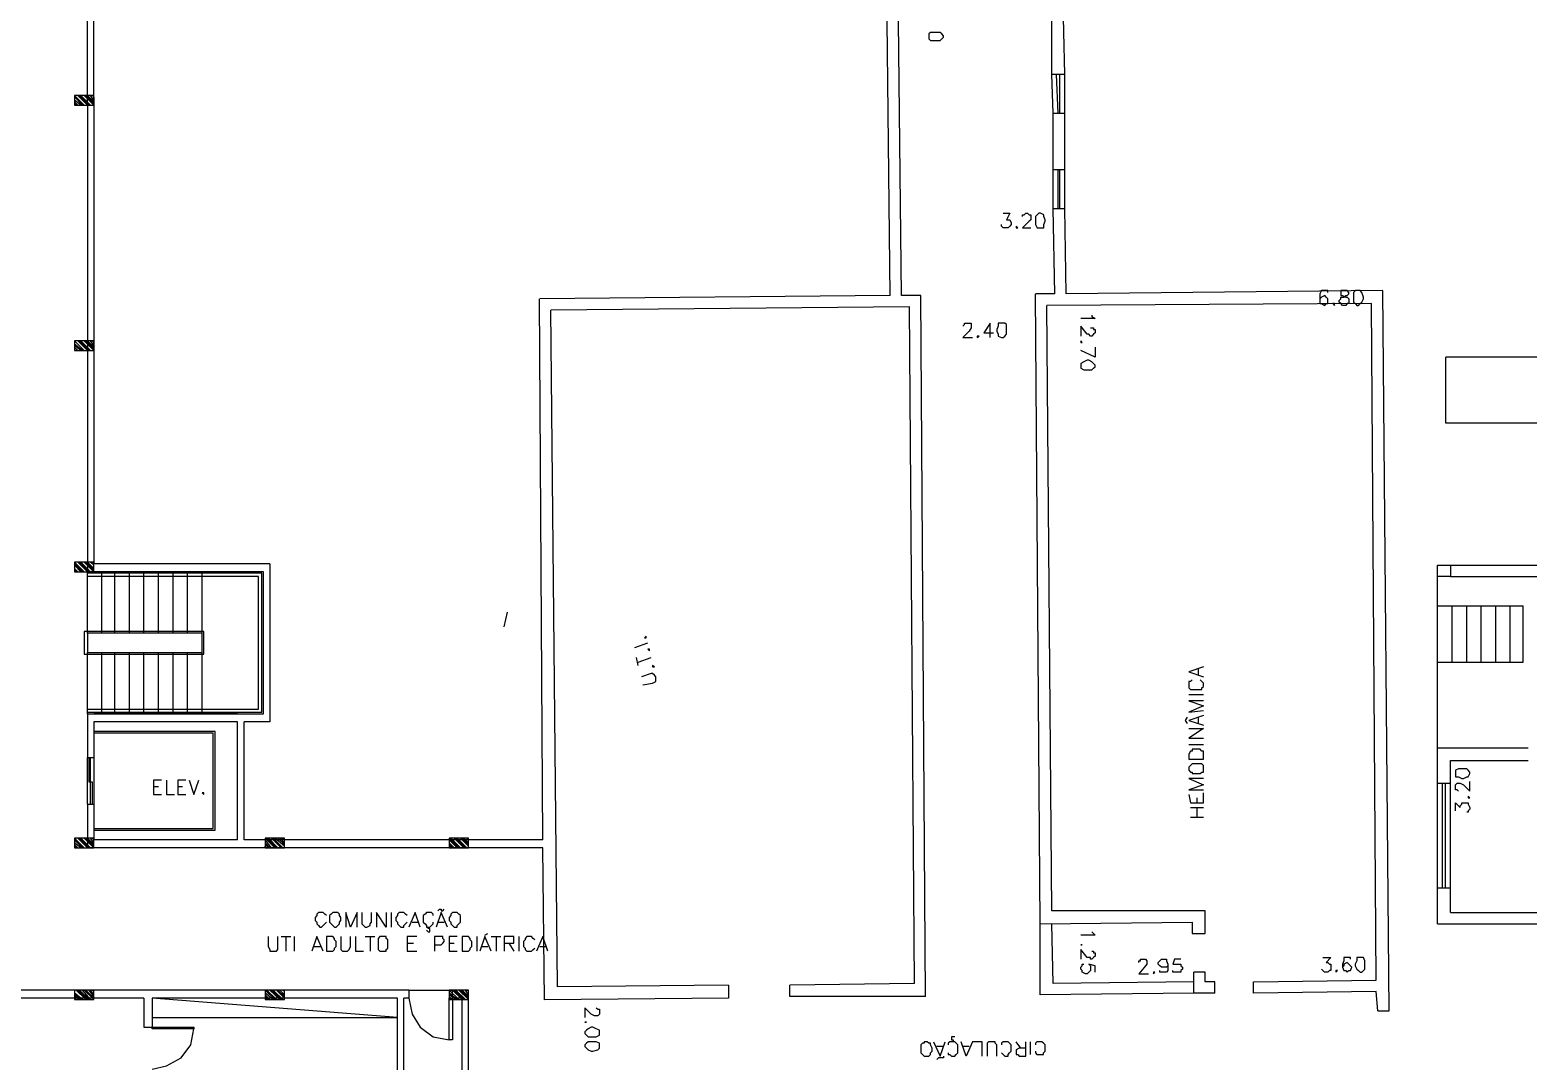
# Model space of a CAD drawing. Header units: millimetres. Extents: x -369 to -70, y -1414 to -1185.
# Drawn here: x -223.84 to -192.45, y -1300.82 to -1279.21 of the extents above; entities that cross this region are included whole.
import ezdxf

# ---------------------------------------------------------------- set-up
doc = ezdxf.new("R2010")
doc.units = ezdxf.units.MM
doc.header["$MEASUREMENT"] = 0
for name, color, linetype in [('10', 10, 'Continuous'), ('12', 12, 'Continuous'), ('2', 2, 'Continuous'), ('36', 36, 'Continuous'), ('4', 4, 'Continuous'), ('50', 50, 'Continuous'), ('6', 6, 'Continuous'), ('8', 8, 'Continuous')]:
    doc.layers.add(name, color=color, linetype=linetype)

msp = doc.modelspace()

# ---------------------------------------------------------------- linework, layer by layer
at = {"layer": '10'}
for points in [[(-222.498, -1280.617), (-222.498, -1270.33)], [(-222.634, -1280.753), (-222.634, -1276.453)], [(-205.817, -1284.777), (-205.885, -1278.383)], [(-205.581, -1284.777), (-205.645, -1278.383)], [(-202.16, -1280.141), (-202.432, -1280.141), (-202.432, -1280.141), (-202.432, -1278.347), (-202.432, -1278.347), (-202.84, -1278.347)], [(-202.16, -1280.141), (-202.196, -1278.347)], [(-222.634, -1280.753), (-222.634, -1288.905)], [(-222.498, -1280.617), (-222.498, -1290.396)], [(-202.4, -1282.135), (-202.4, -1280.952)], [(-202.4, -1280.952), (-202.16, -1280.952)], [(-202.16, -1282.135), (-202.16, -1280.952)], [(-202.4, -1282.135), (-202.16, -1282.135)], [(-202.364, -1284.741), (-202.4, -1282.951)], [(-202.4, -1282.951), (-202.16, -1282.951)], [(-202.128, -1284.741), (-202.16, -1282.951)], [(-205.817, -1284.777), (-213.158, -1284.845)], [(-205.173, -1284.777), (-205.581, -1284.777)], [(-205.073, -1299.464), (-205.173, -1284.777)], [(-202.364, -1284.741), (-202.772, -1284.741)], [(-202.672, -1297.941), (-202.772, -1284.745)], [(-195.494, -1284.673), (-202.128, -1284.741)], [(-195.362, -1299.767), (-195.498, -1284.677)], [(-213.094, -1296.183), (-213.162, -1284.845)], [(-205.413, -1285.013), (-212.922, -1285.081)], [(-212.786, -1299.26), (-212.922, -1285.081)], [(-205.309, -1299.192), (-205.413, -1285.013)], [(-195.734, -1284.945), (-202.536, -1284.981)], [(-202.432, -1297.669), (-202.536, -1284.981)], [(-195.634, -1299.124), (-195.734, -1284.945)], [(-222.634, -1288.905), (-222.634, -1290.564)], [(-218.809, -1290.396), (-222.498, -1290.396)], [(-218.809, -1290.396), (-218.809, -1293.709), (-218.809, -1293.709), (-219.352, -1293.709)], [(-194.075, -1290.664), (-194.347, -1290.664), (-194.347, -1290.664), (-194.347, -1290.428), (-194.347, -1290.428), (-194.075, -1290.428), (-194.075, -1290.428), (-194.075, -1290.664)], [(-218.945, -1290.564), (-222.634, -1290.564)], [(-218.981, -1290.596), (-222.634, -1290.596)], [(-219.049, -1290.664), (-222.634, -1290.664)], [(-219.049, -1293.441), (-219.049, -1290.664)], [(-218.981, -1293.509), (-218.981, -1290.596)], [(-218.945, -1293.541), (-218.945, -1290.564)], [(-220.196, -1291.815), (-222.701, -1291.815), (-222.701, -1292.29), (-220.196, -1292.29), (-220.196, -1291.815)], [(-220.232, -1291.851), (-222.634, -1291.851), (-222.634, -1292.254), (-220.232, -1292.254), (-220.232, -1291.851)], [(-222.634, -1293.441), (-219.049, -1293.441)], [(-222.634, -1293.509), (-218.981, -1293.509)], [(-222.634, -1293.541), (-222.634, -1294.456)], [(-222.634, -1293.541), (-218.945, -1293.541)], [(-219.488, -1293.541), (-222.498, -1293.541)], [(-219.488, -1293.709), (-222.498, -1293.709)], [(-222.498, -1293.709), (-222.498, -1294.456)], [(-222.498, -1295.979), (-219.96, -1295.979), (-219.96, -1295.979), (-219.96, -1293.913), (-219.96, -1293.913), (-222.498, -1293.913)], [(-219.488, -1296.179), (-219.488, -1293.709)], [(-219.352, -1296.179), (-219.352, -1293.709)], [(-222.498, -1295.943), (-219.996, -1295.943), (-219.996, -1295.943), (-219.996, -1293.949), (-219.996, -1293.949), (-222.498, -1293.949)], [(-194.347, -1294.996), (-194.347, -1294.252)], [(-194.347, -1294.252), (-192.453, -1294.252)], [(-222.634, -1294.456), (-222.498, -1294.456)], [(-194.347, -1294.996), (-194.075, -1294.996), (-194.075, -1294.996), (-194.075, -1294.52)], [(-194.075, -1294.52), (-192.453, -1294.52)], [(-222.634, -1295.435), (-222.498, -1295.435)], [(-222.634, -1295.435), (-222.634, -1296.35)], [(-222.498, -1295.435), (-222.498, -1296.179)], [(-219.488, -1296.35), (-222.634, -1296.35)], [(-219.488, -1296.179), (-222.498, -1296.179)], [(-213.09, -1296.35), (-219.488, -1296.35)], [(-213.09, -1296.179), (-219.352, -1296.179)], [(-213.058, -1299.532), (-213.094, -1296.35)], [(-194.347, -1297.941), (-194.347, -1297.194)], [(-194.075, -1297.701), (-194.075, -1297.194), (-194.075, -1297.194), (-194.347, -1297.194)], [(-202.672, -1297.941), (-199.491, -1297.905), (-199.491, -1297.905), (-199.491, -1298.141), (-199.219, -1298.141), (-199.219, -1298.141), (-199.219, -1297.669), (-199.219, -1297.669), (-202.432, -1297.669)], [(-194.075, -1297.701), (-188.085, -1297.701)], [(-194.347, -1297.941), (-191.706, -1297.941)], [(-221.451, -1299.496), (-224.8, -1299.496), (-224.8, -1299.496), (-224.8, -1298.652)], [(-199.455, -1299.396), (-199.455, -1298.956)], [(-199.219, -1298.956), (-199.455, -1298.956)], [(-199.219, -1299.156), (-199.219, -1298.956)], [(-209.202, -1299.224), (-212.786, -1299.26)], [(-209.202, -1299.224), (-209.202, -1299.496)], [(-205.309, -1299.192), (-207.915, -1299.224)], [(-205.073, -1299.464), (-207.915, -1299.464), (-207.915, -1299.464), (-207.915, -1299.224)], [(-199.015, -1299.396), (-199.015, -1299.156), (-199.015, -1299.156), (-199.219, -1299.156)], [(-195.598, -1299.767), (-195.634, -1299.36), (-195.634, -1299.36), (-198.204, -1299.396), (-198.204, -1299.396), (-198.204, -1299.156), (-198.204, -1299.156), (-195.634, -1299.124)], [(-215.9, -1299.328), (-224.632, -1299.328)], [(-221.451, -1299.496), (-221.451, -1300.107)], [(-216.135, -1299.496), (-221.279, -1299.496)], [(-221.279, -1299.496), (-221.279, -1300.107)], [(-216.135, -1302.473), (-216.135, -1299.496)], [(-215.9, -1299.496), (-216.004, -1299.496)], [(-216.004, -1302.473), (-216.004, -1299.496)], [(-215.9, -1299.328), (-215.9, -1299.496)], [(-214.988, -1299.496), (-214.988, -1299.328)], [(-214.649, -1299.328), (-214.988, -1299.328)], [(-214.988, -1303.488), (-214.785, -1303.488), (-214.785, -1303.488), (-214.785, -1299.496), (-214.785, -1299.496), (-214.988, -1299.496)], [(-214.649, -1307.784), (-214.649, -1299.496)], [(-209.202, -1299.496), (-213.058, -1299.532)], [(-199.015, -1299.396), (-199.455, -1299.396)], [(-195.598, -1299.767), (-195.362, -1299.767)], [(-221.451, -1300.107), (-221.279, -1300.107)]]:
    msp.add_lwpolyline(points, dxfattribs=at)
at = {"layer": '12'}
for points in [[(-222.701, -1280.785), (-222.905, -1280.581)], [(-222.498, -1280.785), (-222.498, -1280.581), (-222.905, -1280.581), (-222.905, -1280.785), (-222.498, -1280.785)], [(-222.733, -1280.785), (-222.905, -1280.613)], [(-222.769, -1280.785), (-222.905, -1280.681)], [(-222.837, -1280.785), (-222.905, -1280.717)], [(-222.869, -1280.785), (-222.905, -1280.749)], [(-222.634, -1280.785), (-222.837, -1280.581)], [(-222.598, -1280.785), (-222.801, -1280.581)], [(-222.566, -1280.785), (-222.769, -1280.581)], [(-222.498, -1280.785), (-222.701, -1280.581)], [(-222.498, -1280.749), (-222.665, -1280.581)], [(-222.498, -1280.717), (-222.634, -1280.581)], [(-222.498, -1280.681), (-222.566, -1280.581)], [(-222.498, -1280.613), (-222.53, -1280.581)], [(-222.701, -1285.928), (-222.905, -1285.724)], [(-222.498, -1285.928), (-222.498, -1285.724), (-222.905, -1285.724), (-222.905, -1285.928), (-222.498, -1285.928)], [(-222.634, -1285.928), (-222.837, -1285.724)], [(-222.598, -1285.928), (-222.801, -1285.724)], [(-222.566, -1285.928), (-222.769, -1285.724)], [(-222.498, -1285.928), (-222.701, -1285.724)], [(-222.498, -1285.892), (-222.665, -1285.724)], [(-222.498, -1285.86), (-222.634, -1285.724)], [(-222.498, -1285.824), (-222.566, -1285.724)], [(-222.498, -1285.756), (-222.53, -1285.724)], [(-222.733, -1285.928), (-222.905, -1285.792)], [(-222.769, -1285.928), (-222.905, -1285.824)], [(-222.837, -1285.928), (-222.905, -1285.86)], [(-222.869, -1285.928), (-222.905, -1285.928)], [(-222.701, -1290.564), (-222.901, -1290.36)], [(-222.498, -1290.564), (-222.498, -1290.36), (-222.901, -1290.36), (-222.901, -1290.564), (-222.498, -1290.564)], [(-222.733, -1290.564), (-222.901, -1290.392)], [(-222.769, -1290.564), (-222.901, -1290.428)], [(-222.634, -1290.564), (-222.837, -1290.36)], [(-222.598, -1290.564), (-222.801, -1290.36)], [(-222.566, -1290.564), (-222.769, -1290.36)], [(-222.498, -1290.564), (-222.701, -1290.36)], [(-222.498, -1290.528), (-222.665, -1290.36)], [(-222.498, -1290.496), (-222.634, -1290.36)], [(-222.498, -1290.428), (-222.566, -1290.36)], [(-222.498, -1290.392), (-222.53, -1290.36)], [(-222.837, -1290.564), (-222.901, -1290.496)], [(-222.869, -1290.564), (-222.901, -1290.528)], [(-222.701, -1296.35), (-222.901, -1296.147)], [(-222.498, -1296.35), (-222.498, -1296.147), (-222.901, -1296.147), (-222.901, -1296.35), (-222.498, -1296.35)], [(-222.733, -1296.35), (-222.901, -1296.179)], [(-222.769, -1296.35), (-222.901, -1296.247)], [(-222.837, -1296.35), (-222.901, -1296.282)], [(-222.869, -1296.35), (-222.901, -1296.314)], [(-222.634, -1296.35), (-222.837, -1296.147)], [(-222.598, -1296.35), (-222.801, -1296.147)], [(-222.566, -1296.35), (-222.769, -1296.147)], [(-222.498, -1296.35), (-222.701, -1296.147)], [(-222.498, -1296.314), (-222.665, -1296.147)], [(-222.498, -1296.282), (-222.634, -1296.147)], [(-222.498, -1296.247), (-222.566, -1296.147)], [(-222.498, -1296.179), (-222.53, -1296.147)], [(-218.709, -1296.35), (-218.909, -1296.147)], [(-218.505, -1296.35), (-218.505, -1296.147), (-218.909, -1296.147), (-218.909, -1296.35), (-218.505, -1296.35)], [(-218.773, -1296.35), (-218.909, -1296.179)], [(-218.809, -1296.35), (-218.909, -1296.247)], [(-218.841, -1296.35), (-218.909, -1296.282)], [(-218.909, -1296.35), (-218.909, -1296.314)], [(-218.673, -1296.35), (-218.877, -1296.147)], [(-218.641, -1296.35), (-218.841, -1296.147)], [(-218.573, -1296.35), (-218.773, -1296.147)], [(-218.537, -1296.35), (-218.741, -1296.147)], [(-218.505, -1296.314), (-218.709, -1296.147)], [(-218.505, -1296.282), (-218.641, -1296.147)], [(-218.505, -1296.247), (-218.605, -1296.147)], [(-218.505, -1296.179), (-218.573, -1296.147)], [(-214.849, -1296.35), (-215.052, -1296.147)], [(-214.649, -1296.35), (-214.649, -1296.147), (-215.052, -1296.147), (-215.052, -1296.35), (-214.649, -1296.35)], [(-214.885, -1296.35), (-215.052, -1296.179)], [(-214.952, -1296.35), (-215.052, -1296.247)], [(-214.984, -1296.35), (-215.052, -1296.282)], [(-215.02, -1296.35), (-215.052, -1296.314)], [(-214.817, -1296.35), (-215.02, -1296.147)], [(-214.749, -1296.35), (-214.952, -1296.147)], [(-214.713, -1296.35), (-214.917, -1296.147)], [(-214.681, -1296.35), (-214.885, -1296.147)], [(-214.649, -1296.314), (-214.817, -1296.147)], [(-214.649, -1296.282), (-214.781, -1296.147)], [(-214.649, -1296.247), (-214.749, -1296.147)], [(-214.649, -1296.179), (-214.681, -1296.147)], [(-222.498, -1299.528), (-222.498, -1299.328), (-222.901, -1299.328), (-222.901, -1299.528), (-222.498, -1299.528)], [(-222.733, -1299.528), (-222.901, -1299.396)], [(-222.769, -1299.528), (-222.901, -1299.428)], [(-222.801, -1299.528), (-222.901, -1299.464)], [(-222.869, -1299.528), (-222.901, -1299.528)], [(-222.665, -1299.528), (-222.869, -1299.328)], [(-222.634, -1299.528), (-222.837, -1299.328)], [(-222.598, -1299.528), (-222.801, -1299.328)], [(-222.566, -1299.528), (-222.733, -1299.328)], [(-222.498, -1299.528), (-222.701, -1299.328)], [(-222.498, -1299.496), (-222.665, -1299.328)], [(-222.498, -1299.464), (-222.598, -1299.328)], [(-222.498, -1299.428), (-222.566, -1299.328)], [(-222.498, -1299.36), (-222.53, -1299.328)], [(-218.709, -1299.528), (-218.909, -1299.328)], [(-218.505, -1299.528), (-218.505, -1299.328), (-218.909, -1299.328), (-218.909, -1299.528), (-218.505, -1299.528)], [(-218.741, -1299.528), (-218.909, -1299.396)], [(-218.809, -1299.528), (-218.909, -1299.428)], [(-218.841, -1299.528), (-218.909, -1299.464)], [(-218.877, -1299.528), (-218.909, -1299.528)], [(-218.673, -1299.528), (-218.877, -1299.328)], [(-218.605, -1299.528), (-218.809, -1299.328)], [(-218.573, -1299.528), (-218.773, -1299.328)], [(-218.537, -1299.528), (-218.741, -1299.328)], [(-218.505, -1299.496), (-218.673, -1299.328)], [(-218.505, -1299.464), (-218.641, -1299.328)], [(-218.505, -1299.428), (-218.605, -1299.328)], [(-218.505, -1299.36), (-218.537, -1299.328)], [(-214.849, -1299.528), (-215.052, -1299.328)], [(-214.649, -1299.528), (-214.649, -1299.328), (-215.052, -1299.328), (-215.052, -1299.528), (-214.649, -1299.528)], [(-214.885, -1299.528), (-215.052, -1299.396)], [(-214.917, -1299.528), (-215.052, -1299.428)], [(-214.984, -1299.528), (-215.052, -1299.464)], [(-215.02, -1299.528), (-215.052, -1299.528)], [(-214.781, -1299.528), (-214.984, -1299.328)], [(-214.749, -1299.528), (-214.952, -1299.328)], [(-214.713, -1299.528), (-214.917, -1299.328)], [(-214.649, -1299.528), (-214.849, -1299.328)], [(-214.649, -1299.496), (-214.817, -1299.328)], [(-214.649, -1299.464), (-214.781, -1299.328)], [(-214.649, -1299.428), (-214.713, -1299.328)], [(-214.649, -1299.36), (-214.681, -1299.328)]]:
    msp.add_lwpolyline(points, dxfattribs=at)
at = {"layer": '2'}
for points in [[(-222.634, -1291.851), (-222.634, -1290.564)], [(-222.33, -1291.851), (-222.33, -1290.564)], [(-222.058, -1291.851), (-222.058, -1290.564)], [(-221.754, -1291.851), (-221.754, -1290.564)], [(-221.451, -1291.851), (-221.451, -1290.564)], [(-221.147, -1291.851), (-221.147, -1290.564)], [(-220.839, -1291.851), (-220.839, -1290.564)], [(-220.535, -1291.851), (-220.535, -1290.564)], [(-220.232, -1291.851), (-220.232, -1290.564)], [(-222.634, -1293.541), (-222.634, -1292.254)], [(-222.33, -1293.541), (-222.33, -1292.254)], [(-222.058, -1293.541), (-222.058, -1292.254)], [(-221.754, -1293.541), (-221.754, -1292.254)], [(-221.451, -1293.541), (-221.451, -1292.254)], [(-221.147, -1293.541), (-221.147, -1292.254)], [(-220.839, -1293.541), (-220.839, -1292.254)], [(-220.535, -1293.541), (-220.535, -1292.254)], [(-220.232, -1293.541), (-220.232, -1292.254)], [(-215.9, -1299.328), (-214.988, -1299.328)], [(-215.9, -1299.496), (-215.832, -1299.835), (-215.664, -1300.107), (-215.392, -1300.307), (-215.052, -1300.375)], [(-221.279, -1300.986), (-220.975, -1300.918), (-220.671, -1300.746), (-220.467, -1300.479), (-220.4, -1300.139)]]:
    msp.add_lwpolyline(points, dxfattribs=at)
at = {"layer": '36'}
msp.add_lwpolyline([(-213.901, -1291.715), (-213.834, -1291.407)], dxfattribs=at)
at = {"layer": '4'}
msp.add_lwpolyline([(-221.279, -1299.903), (-216.135, -1299.903), (-216.135, -1299.903), (-221.279, -1299.496)], dxfattribs=at)
at = {"layer": '50'}
for points in [[(-204.698, -1279.33), (-204.734, -1279.294), (-204.766, -1279.262), (-204.834, -1279.262), (-204.902, -1279.262), (-204.97, -1279.262), (-205.006, -1279.294), (-205.006, -1279.33), (-205.006, -1279.362), (-205.006, -1279.398), (-204.97, -1279.43), (-204.902, -1279.43), (-204.834, -1279.43), (-204.766, -1279.43), (-204.734, -1279.398), (-204.698, -1279.362), (-204.698, -1279.33)], [(-203.447, -1283.051), (-203.311, -1283.051), (-203.379, -1283.186), (-203.347, -1283.186), (-203.311, -1283.186), (-203.279, -1283.254), (-203.279, -1283.286), (-203.311, -1283.322), (-203.347, -1283.354), (-203.379, -1283.354), (-203.415, -1283.354), (-203.447, -1283.354), (-203.483, -1283.322), (-203.483, -1283.286)], [(-203.043, -1283.118), (-203.043, -1283.118), (-203.043, -1283.086), (-203.007, -1283.086), (-202.975, -1283.051), (-202.939, -1283.051), (-202.907, -1283.086), (-202.871, -1283.086), (-202.871, -1283.118), (-202.871, -1283.15), (-202.871, -1283.186), (-202.907, -1283.218), (-203.043, -1283.354), (-202.871, -1283.354)], [(-202.704, -1283.051), (-202.736, -1283.086), (-202.772, -1283.118), (-202.772, -1283.186), (-202.772, -1283.218), (-202.772, -1283.286), (-202.736, -1283.354), (-202.704, -1283.354), (-202.668, -1283.354), (-202.6, -1283.354), (-202.6, -1283.286), (-202.568, -1283.218), (-202.568, -1283.186), (-202.6, -1283.118), (-202.6, -1283.086), (-202.668, -1283.051), (-202.704, -1283.051)], [(-203.175, -1283.322), (-203.175, -1283.354), (-203.143, -1283.354), (-203.175, -1283.322)], [(-196.645, -1284.709), (-196.645, -1284.673), (-196.713, -1284.673), (-196.749, -1284.673), (-196.781, -1284.673), (-196.817, -1284.741), (-196.817, -1284.809), (-196.817, -1284.877), (-196.817, -1284.945), (-196.781, -1284.945), (-196.713, -1284.981), (-196.681, -1284.945), (-196.645, -1284.945), (-196.645, -1284.877), (-196.645, -1284.845), (-196.681, -1284.809), (-196.713, -1284.777), (-196.781, -1284.809), (-196.817, -1284.845), (-196.817, -1284.877)], [(-196.341, -1284.673), (-196.377, -1284.673), (-196.377, -1284.709), (-196.377, -1284.741), (-196.377, -1284.777), (-196.341, -1284.777), (-196.273, -1284.809), (-196.241, -1284.809), (-196.206, -1284.845), (-196.206, -1284.877), (-196.206, -1284.913), (-196.206, -1284.945), (-196.241, -1284.945), (-196.273, -1284.981), (-196.341, -1284.981), (-196.377, -1284.945), (-196.409, -1284.913), (-196.409, -1284.877), (-196.377, -1284.845), (-196.377, -1284.809), (-196.309, -1284.809), (-196.273, -1284.777), (-196.241, -1284.777), (-196.206, -1284.741), (-196.206, -1284.709), (-196.241, -1284.673), (-196.273, -1284.673), (-196.341, -1284.673)], [(-196.038, -1284.673), (-196.07, -1284.673), (-196.106, -1284.709), (-196.106, -1284.809), (-196.106, -1284.845), (-196.106, -1284.913), (-196.07, -1284.945), (-196.038, -1284.981), (-196.002, -1284.981), (-195.97, -1284.945), (-195.934, -1284.913), (-195.902, -1284.845), (-195.902, -1284.809), (-195.934, -1284.709), (-195.97, -1284.673), (-196.002, -1284.673), (-196.038, -1284.673)], [(-196.509, -1284.945), (-196.545, -1284.945), (-196.509, -1284.981), (-196.509, -1284.945)], [(-204.294, -1285.42), (-204.294, -1285.42), (-204.258, -1285.384), (-204.258, -1285.352), (-204.226, -1285.352), (-204.158, -1285.352), (-204.122, -1285.352), (-204.122, -1285.384), (-204.122, -1285.42), (-204.122, -1285.452), (-204.158, -1285.52), (-204.294, -1285.656), (-204.09, -1285.656)], [(-203.719, -1285.656), (-203.719, -1285.352), (-203.719, -1285.352), (-203.855, -1285.556), (-203.651, -1285.556)], [(-203.483, -1285.352), (-203.551, -1285.352), (-203.551, -1285.42), (-203.583, -1285.488), (-203.583, -1285.52), (-203.551, -1285.588), (-203.551, -1285.624), (-203.483, -1285.656), (-203.447, -1285.656), (-203.415, -1285.624), (-203.379, -1285.588), (-203.379, -1285.52), (-203.379, -1285.488), (-203.379, -1285.384), (-203.415, -1285.352), (-203.483, -1285.352)], [(-201.589, -1285.185), (-201.589, -1285.217), (-201.521, -1285.253), (-201.824, -1285.253)], [(-201.621, -1285.452), (-201.589, -1285.452), (-201.553, -1285.452), (-201.553, -1285.488), (-201.521, -1285.488), (-201.521, -1285.556), (-201.553, -1285.588), (-201.589, -1285.624), (-201.621, -1285.624), (-201.657, -1285.588), (-201.689, -1285.588), (-201.824, -1285.42), (-201.824, -1285.624)], [(-203.99, -1285.624), (-203.99, -1285.624), (-203.99, -1285.656), (-203.954, -1285.624), (-203.99, -1285.624)], [(-201.792, -1285.76), (-201.824, -1285.724), (-201.824, -1285.76), (-201.792, -1285.76)], [(-201.521, -1285.86), (-201.521, -1286.064), (-201.521, -1286.064), (-201.824, -1285.928)], [(-201.521, -1286.232), (-201.553, -1286.2), (-201.589, -1286.164), (-201.657, -1286.132), (-201.689, -1286.132), (-201.756, -1286.164), (-201.824, -1286.2), (-201.824, -1286.232), (-201.824, -1286.268), (-201.824, -1286.3), (-201.756, -1286.332), (-201.689, -1286.332), (-201.657, -1286.332), (-201.589, -1286.332), (-201.553, -1286.3), (-201.521, -1286.268), (-201.521, -1286.232)], [(-211.164, -1292.154), (-210.892, -1292.05)], [(-210.96, -1291.95), (-210.928, -1291.95), (-210.928, -1291.914), (-210.96, -1291.95)], [(-211.096, -1292.526), (-211.128, -1292.358)], [(-211.096, -1292.458), (-210.824, -1292.358)], [(-210.892, -1292.186), (-210.86, -1292.222), (-210.86, -1292.186), (-210.892, -1292.186)], [(-210.792, -1292.558), (-210.792, -1292.558), (-210.756, -1292.558), (-210.792, -1292.526), (-210.792, -1292.558)], [(-199.255, -1292.558), (-199.558, -1292.662), (-199.558, -1292.662), (-199.255, -1292.762)], [(-199.355, -1292.73), (-199.355, -1292.594)], [(-210.996, -1292.93), (-210.792, -1292.898), (-210.724, -1292.866), (-210.724, -1292.83), (-210.724, -1292.798), (-210.724, -1292.762), (-210.756, -1292.73), (-210.792, -1292.694), (-210.824, -1292.694), (-211.028, -1292.762)], [(-199.491, -1292.83), (-199.523, -1292.866), (-199.558, -1292.866), (-199.558, -1292.898), (-199.558, -1292.965), (-199.558, -1292.997), (-199.523, -1293.033), (-199.491, -1293.033), (-199.455, -1293.033), (-199.387, -1293.033), (-199.319, -1293.033), (-199.287, -1293.033), (-199.287, -1292.997), (-199.255, -1292.965), (-199.255, -1292.898), (-199.287, -1292.866), (-199.319, -1292.83)], [(-199.558, -1293.133), (-199.255, -1293.133)], [(-199.255, -1293.269), (-199.558, -1293.269), (-199.558, -1293.269), (-199.255, -1293.373), (-199.255, -1293.373), (-199.558, -1293.505), (-199.558, -1293.505), (-199.255, -1293.473)], [(-199.59, -1293.745), (-199.626, -1293.677), (-199.59, -1293.609)], [(-199.255, -1293.573), (-199.558, -1293.677), (-199.558, -1293.677), (-199.255, -1293.777)], [(-199.355, -1293.745), (-199.355, -1293.609)], [(-199.558, -1293.845), (-199.255, -1293.845), (-199.255, -1293.845), (-199.558, -1294.049), (-199.558, -1294.049), (-199.255, -1294.049)], [(-199.558, -1294.184), (-199.255, -1294.184)], [(-199.558, -1294.488), (-199.255, -1294.488), (-199.255, -1294.488), (-199.255, -1294.388), (-199.255, -1294.32), (-199.287, -1294.32), (-199.319, -1294.284), (-199.355, -1294.284), (-199.423, -1294.284), (-199.491, -1294.284), (-199.491, -1294.32), (-199.523, -1294.32), (-199.558, -1294.388), (-199.558, -1294.488)], [(-199.558, -1294.724), (-199.523, -1294.76), (-199.491, -1294.76), (-199.491, -1294.792), (-199.423, -1294.792), (-199.355, -1294.792), (-199.319, -1294.792), (-199.287, -1294.76), (-199.255, -1294.76), (-199.255, -1294.724), (-199.255, -1294.656), (-199.255, -1294.624), (-199.287, -1294.588), (-199.319, -1294.588), (-199.355, -1294.588), (-199.423, -1294.588), (-199.491, -1294.588), (-199.523, -1294.624), (-199.558, -1294.656), (-199.558, -1294.724)], [(-193.976, -1294.792), (-193.976, -1294.86), (-193.908, -1294.86), (-193.84, -1294.896), (-193.804, -1294.896), (-193.736, -1294.86), (-193.704, -1294.86), (-193.672, -1294.792), (-193.672, -1294.76), (-193.704, -1294.724), (-193.736, -1294.692), (-193.804, -1294.692), (-193.84, -1294.692), (-193.908, -1294.692), (-193.976, -1294.724), (-193.976, -1294.76), (-193.976, -1294.792)], [(-221.079, -1294.928), (-221.247, -1294.928), (-221.247, -1294.928), (-221.247, -1295.231)], [(-221.247, -1295.064), (-221.147, -1295.064)], [(-220.975, -1294.928), (-220.975, -1295.231), (-220.807, -1295.231)], [(-220.571, -1294.928), (-220.739, -1294.928), (-220.739, -1294.928), (-220.739, -1295.231)], [(-220.739, -1295.064), (-220.639, -1295.064)], [(-220.503, -1294.928), (-220.4, -1295.231), (-220.4, -1295.231), (-220.3, -1294.928)], [(-199.255, -1294.896), (-199.558, -1294.896), (-199.558, -1294.896), (-199.255, -1295.028), (-199.255, -1295.028), (-199.558, -1295.132), (-199.558, -1295.132), (-199.255, -1295.132)], [(-193.908, -1295.163), (-193.908, -1295.163), (-193.94, -1295.132), (-193.976, -1295.132), (-193.976, -1295.096), (-193.976, -1295.028), (-193.94, -1294.996), (-193.908, -1294.996), (-193.872, -1294.996), (-193.804, -1295.028), (-193.672, -1295.163), (-193.672, -1294.96)], [(-221.247, -1295.231), (-221.079, -1295.231)], [(-220.739, -1295.231), (-220.571, -1295.231)], [(-220.196, -1295.199), (-220.232, -1295.199), (-220.196, -1295.231), (-220.196, -1295.199)], [(-199.558, -1295.231), (-199.523, -1295.403), (-199.523, -1295.403), (-199.255, -1295.403)], [(-199.523, -1295.503), (-199.255, -1295.503)], [(-199.387, -1295.403), (-199.387, -1295.299)], [(-199.387, -1295.707), (-199.387, -1295.503)], [(-199.255, -1295.403), (-199.255, -1295.199)], [(-193.976, -1295.571), (-193.976, -1295.403), (-193.872, -1295.503), (-193.872, -1295.467), (-193.84, -1295.435), (-193.84, -1295.403), (-193.804, -1295.403), (-193.772, -1295.403), (-193.704, -1295.403), (-193.704, -1295.435), (-193.672, -1295.503), (-193.672, -1295.535), (-193.704, -1295.571), (-193.704, -1295.603), (-193.736, -1295.603)], [(-193.704, -1295.299), (-193.704, -1295.299), (-193.672, -1295.299), (-193.704, -1295.267), (-193.704, -1295.299)], [(-199.523, -1295.707), (-199.255, -1295.707)], [(-217.626, -1297.769), (-217.658, -1297.737), (-217.694, -1297.705), (-217.726, -1297.705), (-217.762, -1297.705), (-217.794, -1297.705), (-217.83, -1297.737), (-217.83, -1297.769), (-217.862, -1297.805), (-217.862, -1297.873), (-217.83, -1297.905), (-217.83, -1297.941), (-217.794, -1297.973), (-217.762, -1298.009), (-217.726, -1298.009), (-217.694, -1297.973), (-217.658, -1297.941), (-217.626, -1297.905)], [(-217.458, -1297.705), (-217.49, -1297.705), (-217.526, -1297.737), (-217.558, -1297.769), (-217.558, -1297.805), (-217.558, -1297.873), (-217.558, -1297.905), (-217.526, -1297.941), (-217.49, -1297.973), (-217.458, -1298.009), (-217.422, -1298.009), (-217.39, -1297.973), (-217.354, -1297.941), (-217.354, -1297.905), (-217.322, -1297.873), (-217.322, -1297.805), (-217.354, -1297.769), (-217.354, -1297.737), (-217.39, -1297.705), (-217.422, -1297.705), (-217.458, -1297.705)], [(-216.983, -1298.009), (-216.983, -1297.705), (-216.983, -1297.705), (-217.119, -1298.009), (-217.119, -1298.009), (-217.218, -1297.705), (-217.218, -1297.705), (-217.218, -1298.009)], [(-216.883, -1297.705), (-216.883, -1297.905), (-216.883, -1297.941), (-216.847, -1297.973), (-216.815, -1298.009), (-216.779, -1298.009), (-216.711, -1297.973), (-216.711, -1297.941), (-216.679, -1297.905), (-216.679, -1297.705)], [(-216.375, -1297.705), (-216.375, -1298.009), (-216.375, -1298.009), (-216.575, -1297.705), (-216.575, -1297.705), (-216.575, -1298.009)], [(-216.271, -1297.705), (-216.271, -1298.009)], [(-215.936, -1297.769), (-215.968, -1297.737), (-216.004, -1297.705), (-216.067, -1297.705), (-216.103, -1297.705), (-216.135, -1297.737), (-216.135, -1297.769), (-216.171, -1297.805), (-216.171, -1297.873), (-216.135, -1297.905), (-216.135, -1297.941), (-216.103, -1297.973), (-216.067, -1298.009), (-216.004, -1298.009), (-216.004, -1297.973), (-215.968, -1297.941), (-215.936, -1297.905)], [(-215.664, -1298.009), (-215.764, -1297.705), (-215.764, -1297.705), (-215.9, -1298.009)], [(-215.392, -1297.769), (-215.392, -1297.737), (-215.428, -1297.705), (-215.46, -1297.705), (-215.528, -1297.705), (-215.56, -1297.737), (-215.596, -1297.769), (-215.596, -1297.805), (-215.596, -1297.873), (-215.596, -1297.905), (-215.56, -1297.941), (-215.528, -1297.973), (-215.528, -1298.009), (-215.46, -1298.009), (-215.428, -1297.973), (-215.392, -1297.941), (-215.392, -1297.905)], [(-215.088, -1298.009), (-215.224, -1297.705), (-215.224, -1297.705), (-215.324, -1298.009)], [(-215.292, -1297.669), (-215.256, -1297.637), (-215.256, -1297.637), (-215.224, -1297.637), (-215.224, -1297.637), (-215.224, -1297.669), (-215.188, -1297.669), (-215.156, -1297.637)], [(-214.952, -1297.705), (-214.988, -1297.705), (-215.02, -1297.737), (-215.02, -1297.769), (-215.052, -1297.805), (-215.052, -1297.873), (-215.02, -1297.905), (-215.02, -1297.941), (-214.988, -1297.973), (-214.952, -1298.009), (-214.885, -1298.009), (-214.885, -1297.973), (-214.853, -1297.941), (-214.817, -1297.905), (-214.817, -1297.873), (-214.817, -1297.805), (-214.817, -1297.769), (-214.853, -1297.737), (-214.885, -1297.705), (-214.952, -1297.705)], [(-215.832, -1297.905), (-215.696, -1297.905)], [(-215.528, -1298.077), (-215.496, -1298.109), (-215.46, -1298.109), (-215.46, -1298.077), (-215.46, -1298.041), (-215.496, -1298.041), (-215.496, -1298.009)], [(-215.292, -1297.905), (-215.156, -1297.905)], [(-218.845, -1298.209), (-218.845, -1298.413), (-218.809, -1298.48), (-218.809, -1298.516), (-218.741, -1298.516), (-218.673, -1298.516), (-218.641, -1298.48), (-218.641, -1298.413), (-218.641, -1298.209)], [(-218.573, -1298.209), (-218.369, -1298.209)], [(-218.473, -1298.209), (-218.473, -1298.516)], [(-218.301, -1298.209), (-218.301, -1298.516)], [(-217.694, -1298.516), (-217.83, -1298.209), (-217.83, -1298.209), (-217.93, -1298.516)], [(-217.626, -1298.209), (-217.626, -1298.516), (-217.626, -1298.516), (-217.522, -1298.516), (-217.49, -1298.516), (-217.458, -1298.48), (-217.458, -1298.449), (-217.422, -1298.413), (-217.422, -1298.313), (-217.458, -1298.277), (-217.458, -1298.245), (-217.49, -1298.209), (-217.522, -1298.209), (-217.626, -1298.209)], [(-217.322, -1298.209), (-217.322, -1298.413), (-217.322, -1298.48), (-217.286, -1298.516), (-217.254, -1298.516), (-217.218, -1298.516), (-217.186, -1298.516), (-217.15, -1298.48), (-217.119, -1298.413), (-217.119, -1298.209)], [(-217.015, -1298.209), (-217.015, -1298.516), (-216.847, -1298.516)], [(-216.815, -1298.209), (-216.611, -1298.209)], [(-216.711, -1298.209), (-216.711, -1298.516)], [(-216.475, -1298.209), (-216.507, -1298.209), (-216.543, -1298.245), (-216.543, -1298.277), (-216.543, -1298.313), (-216.543, -1298.413), (-216.543, -1298.449), (-216.543, -1298.48), (-216.507, -1298.516), (-216.475, -1298.516), (-216.407, -1298.516), (-216.375, -1298.516), (-216.375, -1298.48), (-216.339, -1298.449), (-216.339, -1298.413), (-216.339, -1298.313), (-216.339, -1298.277), (-216.375, -1298.245), (-216.375, -1298.209), (-216.407, -1298.209), (-216.475, -1298.209)], [(-215.732, -1298.209), (-215.936, -1298.209), (-215.936, -1298.209), (-215.936, -1298.516)], [(-215.36, -1298.381), (-215.224, -1298.381), (-215.188, -1298.345), (-215.156, -1298.313), (-215.156, -1298.277), (-215.188, -1298.245), (-215.188, -1298.209), (-215.224, -1298.209), (-215.36, -1298.209), (-215.36, -1298.209), (-215.36, -1298.516)], [(-214.885, -1298.209), (-215.052, -1298.209), (-215.052, -1298.209), (-215.052, -1298.516)], [(-214.785, -1298.209), (-214.785, -1298.516), (-214.785, -1298.516), (-214.681, -1298.516), (-214.649, -1298.516), (-214.613, -1298.48), (-214.613, -1298.449), (-214.581, -1298.413), (-214.581, -1298.313), (-214.613, -1298.277), (-214.613, -1298.245), (-214.649, -1298.209), (-214.681, -1298.209), (-214.785, -1298.209)], [(-214.477, -1298.209), (-214.477, -1298.516)], [(-214.173, -1298.516), (-214.309, -1298.209), (-214.309, -1298.209), (-214.413, -1298.516)], [(-214.309, -1298.177), (-214.241, -1298.141)], [(-214.173, -1298.209), (-213.969, -1298.209)], [(-214.073, -1298.209), (-214.073, -1298.516)], [(-213.905, -1298.345), (-213.77, -1298.345), (-213.702, -1298.345), (-213.702, -1298.313), (-213.702, -1298.277), (-213.702, -1298.245), (-213.702, -1298.209), (-213.77, -1298.209), (-213.905, -1298.209), (-213.905, -1298.209), (-213.905, -1298.516)], [(-213.598, -1298.209), (-213.598, -1298.516)], [(-213.262, -1298.277), (-213.294, -1298.245), (-213.33, -1298.209), (-213.362, -1298.209), (-213.398, -1298.209), (-213.43, -1298.209), (-213.462, -1298.245), (-213.462, -1298.277), (-213.498, -1298.313), (-213.498, -1298.413), (-213.462, -1298.449), (-213.462, -1298.48), (-213.43, -1298.516), (-213.398, -1298.516), (-213.362, -1298.516), (-213.33, -1298.516), (-213.294, -1298.48), (-213.262, -1298.449)], [(-212.99, -1298.516), (-213.09, -1298.209), (-213.09, -1298.209), (-213.226, -1298.516)], [(-201.589, -1298.109), (-201.553, -1298.141), (-201.521, -1298.177), (-201.824, -1298.177)], [(-217.898, -1298.413), (-217.726, -1298.413)], [(-215.936, -1298.345), (-215.8, -1298.345)], [(-215.936, -1298.516), (-215.732, -1298.516)], [(-215.052, -1298.345), (-214.952, -1298.345)], [(-215.052, -1298.516), (-214.885, -1298.516)], [(-214.377, -1298.413), (-214.241, -1298.413)], [(-213.802, -1298.345), (-213.702, -1298.516)], [(-213.158, -1298.413), (-213.022, -1298.413)], [(-201.792, -1298.381), (-201.824, -1298.381), (-201.792, -1298.381)], [(-201.589, -1298.516), (-201.589, -1298.516), (-201.553, -1298.516), (-201.553, -1298.548), (-201.521, -1298.548), (-201.521, -1298.616), (-201.553, -1298.648), (-201.589, -1298.684), (-201.621, -1298.684), (-201.621, -1298.648), (-201.689, -1298.648), (-201.824, -1298.48), (-201.824, -1298.684)], [(-201.521, -1298.956), (-201.521, -1298.82), (-201.657, -1298.784), (-201.621, -1298.82), (-201.621, -1298.852), (-201.621, -1298.888), (-201.621, -1298.92), (-201.657, -1298.956), (-201.689, -1298.988), (-201.725, -1298.988), (-201.792, -1298.956), (-201.792, -1298.92), (-201.824, -1298.888), (-201.824, -1298.852), (-201.792, -1298.82), (-201.792, -1298.784), (-201.756, -1298.784)], [(-200.606, -1298.752), (-200.606, -1298.716), (-200.574, -1298.716), (-200.574, -1298.684), (-200.538, -1298.684), (-200.47, -1298.684), (-200.438, -1298.716), (-200.438, -1298.752), (-200.438, -1298.784), (-200.47, -1298.82), (-200.606, -1298.988), (-200.402, -1298.988)], [(-200.302, -1298.956), (-200.302, -1298.956), (-200.302, -1298.988), (-200.27, -1298.956), (-200.302, -1298.956)], [(-199.998, -1298.784), (-199.998, -1298.82), (-200.03, -1298.852), (-200.098, -1298.852), (-200.134, -1298.852), (-200.166, -1298.82), (-200.202, -1298.784), (-200.202, -1298.752), (-200.166, -1298.716), (-200.134, -1298.684), (-200.098, -1298.684), (-200.03, -1298.684), (-200.03, -1298.716), (-199.998, -1298.784), (-199.998, -1298.852), (-199.998, -1298.92), (-200.03, -1298.956), (-200.098, -1298.956), (-200.166, -1298.956), (-200.166, -1298.92)], [(-199.726, -1298.684), (-199.862, -1298.684), (-199.894, -1298.784), (-199.862, -1298.784), (-199.83, -1298.784), (-199.794, -1298.784), (-199.726, -1298.784), (-199.726, -1298.82), (-199.694, -1298.852), (-199.694, -1298.888), (-199.726, -1298.92), (-199.726, -1298.956), (-199.794, -1298.956), (-199.83, -1298.956), (-199.862, -1298.956), (-199.894, -1298.956), (-199.894, -1298.92)], [(-196.749, -1298.648), (-196.581, -1298.648), (-196.681, -1298.752), (-196.649, -1298.752), (-196.613, -1298.784), (-196.581, -1298.784), (-196.581, -1298.82), (-196.581, -1298.852), (-196.581, -1298.92), (-196.613, -1298.92), (-196.649, -1298.956), (-196.717, -1298.956), (-196.749, -1298.92), (-196.781, -1298.888)], [(-196.477, -1298.92), (-196.477, -1298.92), (-196.477, -1298.956), (-196.445, -1298.92), (-196.477, -1298.92)], [(-196.174, -1298.684), (-196.174, -1298.648), (-196.21, -1298.648), (-196.241, -1298.648), (-196.309, -1298.648), (-196.309, -1298.716), (-196.341, -1298.784), (-196.341, -1298.852), (-196.309, -1298.92), (-196.273, -1298.92), (-196.241, -1298.956), (-196.21, -1298.92), (-196.174, -1298.92), (-196.142, -1298.852), (-196.174, -1298.82), (-196.21, -1298.784), (-196.241, -1298.752), (-196.309, -1298.784), (-196.309, -1298.82), (-196.341, -1298.852)], [(-195.97, -1298.648), (-196.038, -1298.648), (-196.038, -1298.716), (-196.074, -1298.784), (-196.074, -1298.82), (-196.038, -1298.888), (-196.006, -1298.92), (-195.97, -1298.956), (-195.938, -1298.956), (-195.902, -1298.92), (-195.87, -1298.888), (-195.87, -1298.82), (-195.87, -1298.784), (-195.87, -1298.716), (-195.902, -1298.648), (-195.938, -1298.648), (-195.97, -1298.648)], [(-211.975, -1299.699), (-211.975, -1299.699), (-211.943, -1299.731), (-211.907, -1299.731), (-211.907, -1299.767), (-211.907, -1299.799), (-211.907, -1299.835), (-211.943, -1299.867), (-211.975, -1299.867), (-212.011, -1299.867), (-212.079, -1299.835), (-212.211, -1299.699), (-212.211, -1299.903)], [(-212.179, -1300.003), (-212.179, -1300.003), (-212.211, -1300.003), (-212.179, -1300.003)], [(-211.907, -1300.207), (-211.907, -1300.171), (-211.975, -1300.139), (-212.043, -1300.103), (-212.079, -1300.103), (-212.143, -1300.139), (-212.179, -1300.171), (-212.211, -1300.207), (-212.211, -1300.239), (-212.179, -1300.275), (-212.143, -1300.307), (-212.079, -1300.307), (-212.043, -1300.307), (-211.975, -1300.307), (-211.907, -1300.275), (-211.907, -1300.239), (-211.907, -1300.207)], [(-211.907, -1300.479), (-211.907, -1300.443), (-211.975, -1300.411), (-212.043, -1300.411), (-212.079, -1300.411), (-212.143, -1300.411), (-212.179, -1300.443), (-212.211, -1300.479), (-212.211, -1300.511), (-212.179, -1300.547), (-212.143, -1300.579), (-212.079, -1300.611), (-212.043, -1300.611), (-211.943, -1300.579), (-211.907, -1300.547), (-211.907, -1300.511), (-211.907, -1300.479)], [(-205.038, -1300.714), (-205.006, -1300.714), (-204.97, -1300.678), (-204.97, -1300.647), (-204.938, -1300.611), (-204.938, -1300.547), (-204.97, -1300.479), (-204.97, -1300.443), (-205.006, -1300.443), (-205.038, -1300.411), (-205.105, -1300.411), (-205.105, -1300.443), (-205.141, -1300.443), (-205.173, -1300.479), (-205.173, -1300.547), (-205.173, -1300.611), (-205.173, -1300.647), (-205.141, -1300.678), (-205.105, -1300.714), (-205.073, -1300.714), (-205.038, -1300.714)], [(-204.906, -1300.411), (-204.77, -1300.714), (-204.77, -1300.714), (-204.666, -1300.411)], [(-204.702, -1300.511), (-204.838, -1300.511)], [(-204.598, -1300.647), (-204.598, -1300.678), (-204.566, -1300.678), (-204.53, -1300.714), (-204.462, -1300.714), (-204.43, -1300.678), (-204.398, -1300.647), (-204.398, -1300.579), (-204.398, -1300.511), (-204.398, -1300.479), (-204.43, -1300.443), (-204.462, -1300.411), (-204.53, -1300.411), (-204.566, -1300.411), (-204.598, -1300.443), (-204.598, -1300.479)], [(-204.462, -1300.307), (-204.498, -1300.307), (-204.53, -1300.307), (-204.53, -1300.343), (-204.53, -1300.375), (-204.498, -1300.375), (-204.498, -1300.411)], [(-203.891, -1300.714), (-203.891, -1300.411), (-204.09, -1300.411), (-204.09, -1300.411), (-204.226, -1300.714), (-204.226, -1300.714), (-204.33, -1300.411)], [(-204.158, -1300.511), (-204.294, -1300.511)], [(-203.583, -1300.714), (-203.583, -1300.479), (-203.619, -1300.443), (-203.619, -1300.411), (-203.687, -1300.411), (-203.719, -1300.411), (-203.755, -1300.411), (-203.787, -1300.443), (-203.787, -1300.479), (-203.787, -1300.714)], [(-203.483, -1300.647), (-203.483, -1300.647), (-203.447, -1300.678), (-203.415, -1300.714), (-203.347, -1300.714), (-203.347, -1300.678), (-203.315, -1300.647), (-203.279, -1300.611), (-203.279, -1300.579), (-203.279, -1300.511), (-203.279, -1300.479), (-203.315, -1300.443), (-203.347, -1300.411), (-203.415, -1300.411), (-203.447, -1300.411), (-203.483, -1300.443), (-203.483, -1300.479)], [(-202.975, -1300.547), (-203.111, -1300.547), (-203.179, -1300.579), (-203.179, -1300.611), (-203.179, -1300.647), (-203.179, -1300.678), (-203.143, -1300.678), (-203.111, -1300.714), (-202.975, -1300.714), (-202.975, -1300.714), (-202.975, -1300.411)], [(-203.075, -1300.547), (-203.179, -1300.411)], [(-202.875, -1300.678), (-202.875, -1300.411)], [(-202.772, -1300.611), (-202.772, -1300.647), (-202.74, -1300.678), (-202.704, -1300.678), (-202.636, -1300.678), (-202.604, -1300.678), (-202.604, -1300.647), (-202.568, -1300.611), (-202.568, -1300.579), (-202.568, -1300.511), (-202.568, -1300.479), (-202.604, -1300.443), (-202.636, -1300.411), (-202.704, -1300.411), (-202.74, -1300.411), (-202.772, -1300.443), (-202.772, -1300.479)], [(-204.702, -1300.714), (-204.702, -1300.746), (-204.702, -1300.746), (-204.734, -1300.746), (-204.77, -1300.746), (-204.77, -1300.746), (-204.77, -1300.746), (-204.802, -1300.746), (-204.838, -1300.782)]]:
    msp.add_lwpolyline(points, dxfattribs=at)
at = {"layer": '6'}
for points in [[(-188.896, -1286.064), (-194.175, -1286.064)], [(-194.175, -1287.451), (-194.175, -1286.064)], [(-188.896, -1287.451), (-194.175, -1287.451)], [(-194.075, -1290.428), (-191.674, -1290.428)], [(-194.347, -1294.252), (-194.347, -1290.664)], [(-194.075, -1290.664), (-191.674, -1290.664)], [(-194.347, -1291.275), (-192.553, -1291.275)], [(-194.043, -1292.458), (-194.043, -1291.275)], [(-193.736, -1292.458), (-193.736, -1291.275)], [(-193.432, -1292.458), (-193.432, -1291.275)], [(-193.128, -1292.458), (-193.128, -1291.275)], [(-192.825, -1292.458), (-192.825, -1291.275)], [(-192.553, -1292.458), (-192.553, -1291.275)], [(-194.347, -1292.458), (-192.553, -1292.458)], [(-202.672, -1299.428), (-202.672, -1297.941)], [(-202.4, -1299.192), (-202.432, -1297.941)], [(-199.455, -1299.156), (-202.4, -1299.192)], [(-199.455, -1299.396), (-202.672, -1299.428)]]:
    msp.add_lwpolyline(points, dxfattribs=at)
at = {"layer": '8'}
for points in [[(-202.4, -1280.952), (-202.432, -1280.141)], [(-202.296, -1280.952), (-202.332, -1280.141)], [(-202.264, -1280.952), (-202.264, -1280.141)], [(-202.16, -1280.952), (-202.16, -1280.141)], [(-202.4, -1282.951), (-202.4, -1282.135)], [(-202.296, -1282.951), (-202.296, -1282.135)], [(-202.264, -1282.951), (-202.264, -1282.135)], [(-202.16, -1282.951), (-202.16, -1282.135)], [(-222.634, -1295.435), (-222.634, -1294.456)], [(-222.602, -1294.456), (-222.602, -1294.964), (-222.602, -1294.964), (-222.534, -1294.964), (-222.534, -1294.964), (-222.534, -1295.435)], [(-222.566, -1295.435), (-222.566, -1294.456)], [(-222.498, -1294.456), (-222.498, -1295.435)], [(-194.347, -1297.194), (-194.347, -1294.996)], [(-194.243, -1297.194), (-194.243, -1294.996)], [(-194.179, -1297.194), (-194.179, -1294.996)], [(-194.075, -1297.194), (-194.075, -1294.996)], [(-215.052, -1299.496), (-214.988, -1299.496), (-214.988, -1300.375), (-215.052, -1300.375), (-215.052, -1299.496)], [(-221.279, -1300.139), (-221.279, -1300.107), (-220.4, -1300.107), (-220.4, -1300.139), (-221.279, -1300.139)]]:
    msp.add_lwpolyline(points, dxfattribs=at)

doc.saveas('drawing.dxf')
